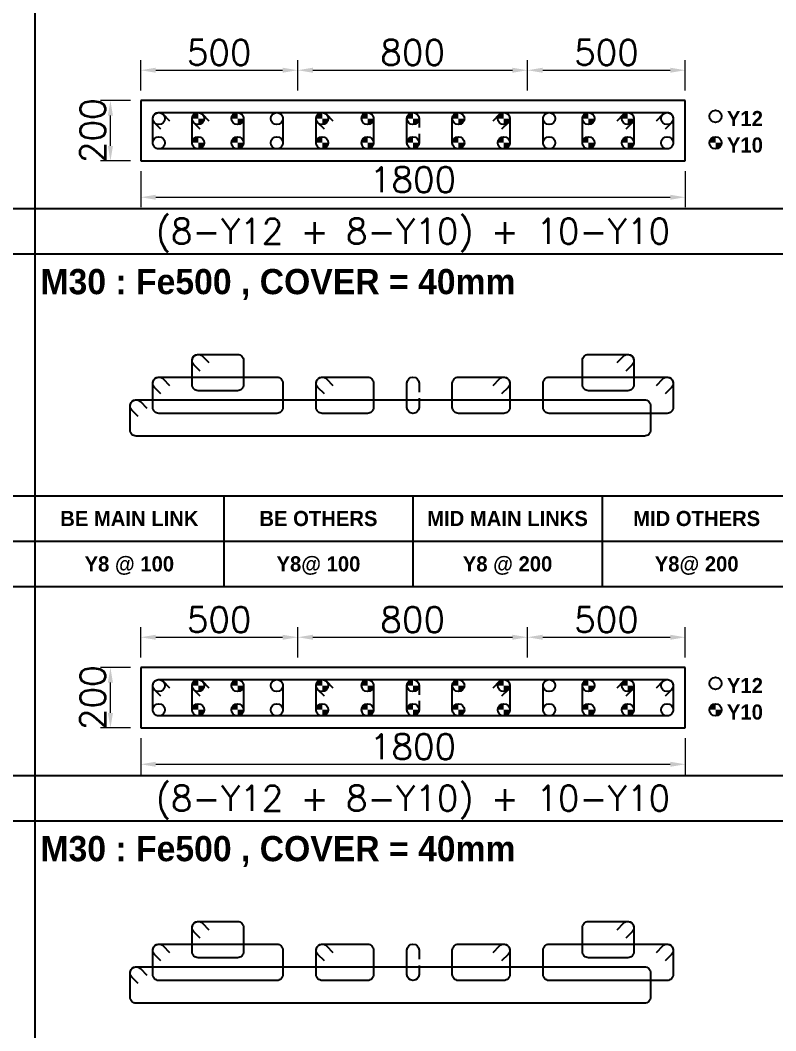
# Model space of a CAD drawing. Header units: millimetres. Extents: x -28707963 to -28231469, y 696001 to 896471.
# Drawn here: x -28290680 to -28283189, y 816339 to 826364 of the extents above; entities that cross this region are included whole.
import ezdxf
from ezdxf.enums import TextEntityAlignment as Align

# ---------------------------------------------------------------- set-up
doc = ezdxf.new("R2010")
doc.units = ezdxf.units.MM
doc.header["$MEASUREMENT"] = 0
doc.header["$PDMODE"] = 34
doc.header["$PDSIZE"] = -8
doc.layers.get('0').update_dxf_attribs({"lineweight": 5})
for name, color, linetype in [('09 COL TEXT-SCH', 2, 'Continuous'), ('14 REINF', 6, 'Continuous'), ('22 TABLE FRAME', 5, 'Continuous'), ('23 STIRRUPS', 5, 'Continuous'), ('TEXT', 4, 'Continuous')]:
    doc.layers.add(name, color=color, linetype=linetype)
doc.layers.add('19 COLUMN', color=1, linetype='Continuous', lineweight=25)
doc.styles.add('adani bold', font='')
doc.styles.add('ROMANS', font='simplex.shx')
doc.styles.get('adani bold').set_extended_font_data('Adani Bold', bold=True)
doc.dimstyles.new('D 50', dxfattribs={"dimscale": 100, "dimtxt": 3, "dimasz": 1.5, "dimexe": 1, "dimexo": 1, "dimgap": 0.5, "dimtad": 1, "dimdec": 0, "dimdsep": 46, "dimtxsty": 'ROMANS', "dimcen": 2.5, "dimclrd": 5, "dimclre": 5, "dimclrt": 4, "dimadec": 0, "dimazin": 0, "dimtfac": 1, "dimtdec": 0, "dimtmove": 0, "dimatfit": 3, "dimfxl": 1, "dimlwd": 0, "dimlwe": 0, "dimarcsym": 0})

# ---------------------------------------------------------------- blocks, each defined once
blk = doc.blocks.new('*D547')
at = {"color": 5, "lineweight": 0, "transparency": 16777216}
for p, q in [((-28289486, 819243), (-28289486, 818883)), ((-28284086, 819243), (-28284086, 818883)), ((-28289336, 818983), (-28284236, 818983))]:
    blk.add_line(p, q, dxfattribs=at)
at = {"color": 5, "transparency": 16777216}
for points in [[(-28289336, 819008), (-28289336, 818958), (-28289486, 818983)], [(-28284236, 818958), (-28284236, 819008), (-28284086, 818983)]]:
    blk.add_solid(points, dxfattribs=at)
at = {"layer": 'Defpoints', "color": 0, "transparency": 16777216}
for p in [(-28289486, 819343), (-28284086, 819343), (-28284086, 818983)]:
    blk.add_point(p, dxfattribs=at)
at = {"color": 4, "transparency": 16777216, "insert": (-28286786, 819158), "char_height": 250, "attachment_point": 5, "style": 'ROMANS'}
blk.add_mtext('1800', dxfattribs=at)
blk = doc.blocks.new('*D548')
at = {"color": 5, "lineweight": 0, "transparency": 16777216}
for p, q in [((-28289486, 824868), (-28289486, 824508)), ((-28284086, 824868), (-28284086, 824508)), ((-28289336, 824608), (-28284236, 824608))]:
    blk.add_line(p, q, dxfattribs=at)
at = {"color": 5, "transparency": 16777216}
for points in [[(-28289336, 824633), (-28289336, 824583), (-28289486, 824608)], [(-28284236, 824583), (-28284236, 824633), (-28284086, 824608)]]:
    blk.add_solid(points, dxfattribs=at)
at = {"layer": 'Defpoints', "color": 0, "transparency": 16777216}
for p in [(-28289486, 824968), (-28284086, 824968), (-28284086, 824608)]:
    blk.add_point(p, dxfattribs=at)
at = {"color": 4, "transparency": 16777216, "insert": (-28286786, 824783), "char_height": 250, "attachment_point": 5, "style": 'ROMANS'}
blk.add_mtext('1800', dxfattribs=at)
blk = doc.blocks.new('*D473')
at = {"color": 5, "lineweight": 0, "transparency": 16777216}
for p, q in [((-28289486, 820043), (-28289486, 820343)), ((-28287929, 820043), (-28287929, 820343)), ((-28289336, 820243), (-28288079, 820243))]:
    blk.add_line(p, q, dxfattribs=at)
at = {"color": 5, "transparency": 16777216}
for points in [[(-28289336, 820268), (-28289336, 820218), (-28289486, 820243)], [(-28288079, 820218), (-28288079, 820268), (-28287929, 820243)]]:
    blk.add_solid(points, dxfattribs=at)
at = {"layer": 'Defpoints', "color": 0, "transparency": 16777216}
for p in [(-28287929, 820243), (-28289486, 819943), (-28287929, 819943)]:
    blk.add_point(p, dxfattribs=at)
at = {"color": 4, "transparency": 16777216, "insert": (-28288708, 820418), "char_height": 250, "attachment_point": 5, "style": 'ROMANS'}
blk.add_mtext('500', dxfattribs=at)
blk = doc.blocks.new('*D474')
at = {"color": 5, "lineweight": 0, "transparency": 16777216}
for p, q in [((-28287929, 820043), (-28287929, 820343)), ((-28285650, 820043), (-28285650, 820343)), ((-28287779, 820243), (-28285800, 820243))]:
    blk.add_line(p, q, dxfattribs=at)
at = {"color": 5, "transparency": 16777216}
for points in [[(-28287779, 820268), (-28287779, 820218), (-28287929, 820243)], [(-28285800, 820218), (-28285800, 820268), (-28285650, 820243)]]:
    blk.add_solid(points, dxfattribs=at)
at = {"layer": 'Defpoints', "color": 0, "transparency": 16777216}
for p in [(-28285650, 820243), (-28287929, 819943), (-28285650, 819943)]:
    blk.add_point(p, dxfattribs=at)
at = {"color": 4, "transparency": 16777216, "insert": (-28286789, 820418), "char_height": 250, "attachment_point": 5, "style": 'ROMANS'}
blk.add_mtext('800', dxfattribs=at)
blk = doc.blocks.new('*D475')
at = {"color": 5, "lineweight": 0, "transparency": 16777216}
for p, q in [((-28285650, 820043), (-28285650, 820343)), ((-28284086, 820043), (-28284086, 820343)), ((-28285500, 820243), (-28284236, 820243))]:
    blk.add_line(p, q, dxfattribs=at)
at = {"color": 5, "transparency": 16777216}
for points in [[(-28285500, 820268), (-28285500, 820218), (-28285650, 820243)], [(-28284236, 820218), (-28284236, 820268), (-28284086, 820243)]]:
    blk.add_solid(points, dxfattribs=at)
at = {"layer": 'Defpoints', "color": 0, "transparency": 16777216}
for p in [(-28284086, 820243), (-28285650, 819943), (-28284086, 819943)]:
    blk.add_point(p, dxfattribs=at)
at = {"color": 4, "transparency": 16777216, "insert": (-28284868, 820418), "char_height": 250, "attachment_point": 5, "style": 'ROMANS'}
blk.add_mtext('500', dxfattribs=at)
blk = doc.blocks.new('*D476')
at = {"color": 5, "lineweight": 0, "transparency": 16777216}
for p, q in [((-28289586, 819943), (-28289886, 819943)), ((-28289786, 819493), (-28289786, 819793)), ((-28289586, 819343), (-28289886, 819343))]:
    blk.add_line(p, q, dxfattribs=at)
at = {"color": 5, "transparency": 16777216}
for points in [[(-28289761, 819793), (-28289811, 819793), (-28289786, 819943)], [(-28289811, 819493), (-28289761, 819493), (-28289786, 819343)]]:
    blk.add_solid(points, dxfattribs=at)
at = {"layer": 'Defpoints', "color": 0, "transparency": 16777216}
for p in [(-28289786, 819943), (-28289486, 819943), (-28289486, 819343)]:
    blk.add_point(p, dxfattribs=at)
at = {"color": 4, "transparency": 16777216, "insert": (-28289961, 819643), "char_height": 250, "attachment_point": 5, "rotation": 90, "style": 'ROMANS'}
blk.add_mtext('200', dxfattribs=at)
blk = doc.blocks.new('*D477')
at = {"color": 5, "lineweight": 0, "transparency": 16777216}
for p, q in [((-28289486, 825668), (-28289486, 825968)), ((-28287929, 825668), (-28287929, 825968)), ((-28289336, 825868), (-28288079, 825868))]:
    blk.add_line(p, q, dxfattribs=at)
at = {"color": 5, "transparency": 16777216}
for points in [[(-28289336, 825893), (-28289336, 825843), (-28289486, 825868)], [(-28288079, 825843), (-28288079, 825893), (-28287929, 825868)]]:
    blk.add_solid(points, dxfattribs=at)
at = {"layer": 'Defpoints', "color": 0, "transparency": 16777216}
for p in [(-28287929, 825868), (-28289486, 825568), (-28287929, 825568)]:
    blk.add_point(p, dxfattribs=at)
at = {"color": 4, "transparency": 16777216, "insert": (-28288708, 826043), "char_height": 250, "attachment_point": 5, "style": 'ROMANS'}
blk.add_mtext('500', dxfattribs=at)
blk = doc.blocks.new('*D478')
at = {"color": 5, "lineweight": 0, "transparency": 16777216}
for p, q in [((-28287929, 825668), (-28287929, 825968)), ((-28285650, 825668), (-28285650, 825968)), ((-28287779, 825868), (-28285800, 825868))]:
    blk.add_line(p, q, dxfattribs=at)
at = {"color": 5, "transparency": 16777216}
for points in [[(-28287779, 825893), (-28287779, 825843), (-28287929, 825868)], [(-28285800, 825843), (-28285800, 825893), (-28285650, 825868)]]:
    blk.add_solid(points, dxfattribs=at)
at = {"layer": 'Defpoints', "color": 0, "transparency": 16777216}
for p in [(-28285650, 825868), (-28287929, 825568), (-28285650, 825568)]:
    blk.add_point(p, dxfattribs=at)
at = {"color": 4, "transparency": 16777216, "insert": (-28286789, 826043), "char_height": 250, "attachment_point": 5, "style": 'ROMANS'}
blk.add_mtext('800', dxfattribs=at)
blk = doc.blocks.new('*D479')
at = {"color": 5, "lineweight": 0, "transparency": 16777216}
for p, q in [((-28285650, 825668), (-28285650, 825968)), ((-28284086, 825668), (-28284086, 825968)), ((-28285500, 825868), (-28284236, 825868))]:
    blk.add_line(p, q, dxfattribs=at)
at = {"color": 5, "transparency": 16777216}
for points in [[(-28285500, 825893), (-28285500, 825843), (-28285650, 825868)], [(-28284236, 825843), (-28284236, 825893), (-28284086, 825868)]]:
    blk.add_solid(points, dxfattribs=at)
at = {"layer": 'Defpoints', "color": 0, "transparency": 16777216}
for p in [(-28284086, 825868), (-28285650, 825568), (-28284086, 825568)]:
    blk.add_point(p, dxfattribs=at)
at = {"color": 4, "transparency": 16777216, "insert": (-28284868, 826043), "char_height": 250, "attachment_point": 5, "style": 'ROMANS'}
blk.add_mtext('500', dxfattribs=at)
blk = doc.blocks.new('*D480')
at = {"color": 5, "lineweight": 0, "transparency": 16777216}
for p, q in [((-28289586, 825568), (-28289886, 825568)), ((-28289786, 825118), (-28289786, 825418)), ((-28289586, 824968), (-28289886, 824968))]:
    blk.add_line(p, q, dxfattribs=at)
at = {"color": 5, "transparency": 16777216}
for points in [[(-28289761, 825418), (-28289811, 825418), (-28289786, 825568)], [(-28289811, 825118), (-28289761, 825118), (-28289786, 824968)]]:
    blk.add_solid(points, dxfattribs=at)
at = {"layer": 'Defpoints', "color": 0, "transparency": 16777216}
for p in [(-28289786, 825568), (-28289486, 825568), (-28289486, 824968)]:
    blk.add_point(p, dxfattribs=at)
at = {"color": 4, "transparency": 16777216, "insert": (-28289961, 825268), "char_height": 250, "attachment_point": 5, "rotation": 90, "style": 'ROMANS'}
blk.add_mtext('200', dxfattribs=at)

msp = doc.modelspace()

# ---------------------------------------------------------------- hatches: boundary and pattern name
at = {"layer": '14 REINF'}
h = msp.add_hatch(color=6, dxfattribs=at)
edge = h.paths.add_edge_path(flags=0)
edge.add_line((-28288976.1, 825388.4), (-28288916.1, 825388.4))
edge.add_line((-28288916.1, 825388.4), (-28288916.1, 825448.4))
edge.add_arc((-28288916.1, 825388.4), 60, 90, 180)
edge = h.paths.add_edge_path(flags=0)
edge.add_line((-28288856.1, 825388.4), (-28288916.1, 825388.4))
edge.add_line((-28288916.1, 825388.4), (-28288916.1, 825328.4))
edge.add_arc((-28288916.1, 825388.4), 60, 270, 360)
h = msp.add_hatch(color=6, dxfattribs=at)
edge = h.paths.add_edge_path(flags=0)
edge.add_line((-28288586.1, 825388.4), (-28288526.1, 825388.4))
edge.add_line((-28288526.1, 825388.4), (-28288526.1, 825448.4))
edge.add_arc((-28288526.1, 825388.4), 60, 90, 180)
edge = h.paths.add_edge_path(flags=0)
edge.add_line((-28288466.1, 825388.4), (-28288526.1, 825388.4))
edge.add_line((-28288526.1, 825388.4), (-28288526.1, 825328.4))
edge.add_arc((-28288526.1, 825388.4), 60, 270, 360)
h = msp.add_hatch(color=6, dxfattribs=at)
edge = h.paths.add_edge_path(flags=0)
edge.add_line((-28287746.1, 825388.4), (-28287686.1, 825388.4))
edge.add_line((-28287686.1, 825388.4), (-28287686.1, 825448.4))
edge.add_arc((-28287686.1, 825388.4), 60, 90, 180)
edge = h.paths.add_edge_path(flags=0)
edge.add_line((-28287626.1, 825388.4), (-28287686.1, 825388.4))
edge.add_line((-28287686.1, 825388.4), (-28287686.1, 825328.4))
edge.add_arc((-28287686.1, 825388.4), 60, 270, 360)
h = msp.add_hatch(color=6, dxfattribs=at)
edge = h.paths.add_edge_path(flags=0)
edge.add_line((-28287296.1, 825388.4), (-28287236.1, 825388.4))
edge.add_line((-28287236.1, 825388.4), (-28287236.1, 825448.4))
edge.add_arc((-28287236.1, 825388.4), 60, 90, 180)
edge = h.paths.add_edge_path(flags=0)
edge.add_line((-28287176.1, 825388.4), (-28287236.1, 825388.4))
edge.add_line((-28287236.1, 825388.4), (-28287236.1, 825328.4))
edge.add_arc((-28287236.1, 825388.4), 60, 270, 360)
h = msp.add_hatch(color=6, dxfattribs=at)
edge = h.paths.add_edge_path(flags=0)
edge.add_line((-28286846.1, 825388.4), (-28286786.1, 825388.4))
edge.add_line((-28286786.1, 825388.4), (-28286786.1, 825448.4))
edge.add_arc((-28286786.1, 825388.4), 60, 90, 180)
edge = h.paths.add_edge_path(flags=0)
edge.add_line((-28286726.1, 825388.4), (-28286786.1, 825388.4))
edge.add_line((-28286786.1, 825388.4), (-28286786.1, 825328.4))
edge.add_arc((-28286786.1, 825388.4), 60, 270, 360)
h = msp.add_hatch(color=6, dxfattribs=at)
edge = h.paths.add_edge_path(flags=0)
edge.add_line((-28286396.1, 825388.4), (-28286336.1, 825388.4))
edge.add_line((-28286336.1, 825388.4), (-28286336.1, 825448.4))
edge.add_arc((-28286336.1, 825388.4), 60, 90, 180)
edge = h.paths.add_edge_path(flags=0)
edge.add_line((-28286276.1, 825388.4), (-28286336.1, 825388.4))
edge.add_line((-28286336.1, 825388.4), (-28286336.1, 825328.4))
edge.add_arc((-28286336.1, 825388.4), 60, 270, 360)
h = msp.add_hatch(color=6, dxfattribs=at)
edge = h.paths.add_edge_path(flags=0)
edge.add_line((-28285946.1, 825388.4), (-28285886.1, 825388.4))
edge.add_line((-28285886.1, 825388.4), (-28285886.1, 825448.4))
edge.add_arc((-28285886.1, 825388.4), 60, 90, 180)
edge = h.paths.add_edge_path(flags=0)
edge.add_line((-28285826.1, 825388.4), (-28285886.1, 825388.4))
edge.add_line((-28285886.1, 825388.4), (-28285886.1, 825328.4))
edge.add_arc((-28285886.1, 825388.4), 60, 270, 360)
h = msp.add_hatch(color=6, dxfattribs=at)
edge = h.paths.add_edge_path(flags=0)
edge.add_line((-28285106.1, 825388.4), (-28285046.1, 825388.4))
edge.add_line((-28285046.1, 825388.4), (-28285046.1, 825448.4))
edge.add_arc((-28285046.1, 825388.4), 60, 90, 180)
edge = h.paths.add_edge_path(flags=0)
edge.add_line((-28284986.1, 825388.4), (-28285046.1, 825388.4))
edge.add_line((-28285046.1, 825388.4), (-28285046.1, 825328.4))
edge.add_arc((-28285046.1, 825388.4), 60, 270, 360)
h = msp.add_hatch(color=6, dxfattribs=at)
edge = h.paths.add_edge_path(flags=0)
edge.add_line((-28284716.1, 825388.4), (-28284656.1, 825388.4))
edge.add_line((-28284656.1, 825388.4), (-28284656.1, 825448.4))
edge.add_arc((-28284656.1, 825388.4), 60, 90, 180)
edge = h.paths.add_edge_path(flags=0)
edge.add_line((-28284596.1, 825388.4), (-28284656.1, 825388.4))
edge.add_line((-28284656.1, 825388.4), (-28284656.1, 825328.4))
edge.add_arc((-28284656.1, 825388.4), 60, 270, 360)
h = msp.add_hatch(color=6, dxfattribs=at)
edge = h.paths.add_edge_path(flags=0)
edge.add_line((-28288976.1, 825148.4), (-28288916.1, 825148.4))
edge.add_line((-28288916.1, 825148.4), (-28288916.1, 825208.4))
edge.add_arc((-28288916.1, 825148.4), 60, 90, 180)
edge = h.paths.add_edge_path(flags=0)
edge.add_line((-28288856.1, 825148.4), (-28288916.1, 825148.4))
edge.add_line((-28288916.1, 825148.4), (-28288916.1, 825088.4))
edge.add_arc((-28288916.1, 825148.4), 60, 270, 360)
h = msp.add_hatch(color=6, dxfattribs=at)
edge = h.paths.add_edge_path(flags=0)
edge.add_line((-28288586.1, 825148.4), (-28288526.1, 825148.4))
edge.add_line((-28288526.1, 825148.4), (-28288526.1, 825208.4))
edge.add_arc((-28288526.1, 825148.4), 60, 90, 180)
edge = h.paths.add_edge_path(flags=0)
edge.add_line((-28288466.1, 825148.4), (-28288526.1, 825148.4))
edge.add_line((-28288526.1, 825148.4), (-28288526.1, 825088.4))
edge.add_arc((-28288526.1, 825148.4), 60, 270, 360)
h = msp.add_hatch(color=6, dxfattribs=at)
edge = h.paths.add_edge_path(flags=0)
edge.add_line((-28287746.1, 825148.4), (-28287686.1, 825148.4))
edge.add_line((-28287686.1, 825148.4), (-28287686.1, 825208.4))
edge.add_arc((-28287686.1, 825148.4), 60, 90, 180)
edge = h.paths.add_edge_path(flags=0)
edge.add_line((-28287626.1, 825148.4), (-28287686.1, 825148.4))
edge.add_line((-28287686.1, 825148.4), (-28287686.1, 825088.4))
edge.add_arc((-28287686.1, 825148.4), 60, 270, 360)
h = msp.add_hatch(color=6, dxfattribs=at)
edge = h.paths.add_edge_path(flags=0)
edge.add_line((-28287296.1, 825148.4), (-28287236.1, 825148.4))
edge.add_line((-28287236.1, 825148.4), (-28287236.1, 825208.4))
edge.add_arc((-28287236.1, 825148.4), 60, 90, 180)
edge = h.paths.add_edge_path(flags=0)
edge.add_line((-28287176.1, 825148.4), (-28287236.1, 825148.4))
edge.add_line((-28287236.1, 825148.4), (-28287236.1, 825088.4))
edge.add_arc((-28287236.1, 825148.4), 60, 270, 360)
h = msp.add_hatch(color=6, dxfattribs=at)
edge = h.paths.add_edge_path(flags=0)
edge.add_line((-28286846.1, 825148.4), (-28286786.1, 825148.4))
edge.add_line((-28286786.1, 825148.4), (-28286786.1, 825208.4))
edge.add_arc((-28286786.1, 825148.4), 60, 90, 180)
edge = h.paths.add_edge_path(flags=0)
edge.add_line((-28286726.1, 825148.4), (-28286786.1, 825148.4))
edge.add_line((-28286786.1, 825148.4), (-28286786.1, 825088.4))
edge.add_arc((-28286786.1, 825148.4), 60, 270, 360)
h = msp.add_hatch(color=6, dxfattribs=at)
edge = h.paths.add_edge_path(flags=0)
edge.add_line((-28286396.1, 825148.4), (-28286336.1, 825148.4))
edge.add_line((-28286336.1, 825148.4), (-28286336.1, 825208.4))
edge.add_arc((-28286336.1, 825148.4), 60, 90, 180)
edge = h.paths.add_edge_path(flags=0)
edge.add_line((-28286276.1, 825148.4), (-28286336.1, 825148.4))
edge.add_line((-28286336.1, 825148.4), (-28286336.1, 825088.4))
edge.add_arc((-28286336.1, 825148.4), 60, 270, 360)
h = msp.add_hatch(color=6, dxfattribs=at)
edge = h.paths.add_edge_path(flags=0)
edge.add_line((-28285946.1, 825148.4), (-28285886.1, 825148.4))
edge.add_line((-28285886.1, 825148.4), (-28285886.1, 825208.4))
edge.add_arc((-28285886.1, 825148.4), 60, 90, 180)
edge = h.paths.add_edge_path(flags=0)
edge.add_line((-28285826.1, 825148.4), (-28285886.1, 825148.4))
edge.add_line((-28285886.1, 825148.4), (-28285886.1, 825088.4))
edge.add_arc((-28285886.1, 825148.4), 60, 270, 360)
h = msp.add_hatch(color=6, dxfattribs=at)
edge = h.paths.add_edge_path(flags=0)
edge.add_line((-28285106.1, 825148.4), (-28285046.1, 825148.4))
edge.add_line((-28285046.1, 825148.4), (-28285046.1, 825208.4))
edge.add_arc((-28285046.1, 825148.4), 60, 90, 180)
edge = h.paths.add_edge_path(flags=0)
edge.add_line((-28284986.1, 825148.4), (-28285046.1, 825148.4))
edge.add_line((-28285046.1, 825148.4), (-28285046.1, 825088.4))
edge.add_arc((-28285046.1, 825148.4), 60, 270, 360)
h = msp.add_hatch(color=6, dxfattribs=at)
edge = h.paths.add_edge_path(flags=0)
edge.add_line((-28284716.1, 825148.4), (-28284656.1, 825148.4))
edge.add_line((-28284656.1, 825148.4), (-28284656.1, 825208.4))
edge.add_arc((-28284656.1, 825148.4), 60, 90, 180)
edge = h.paths.add_edge_path(flags=0)
edge.add_line((-28284596.1, 825148.4), (-28284656.1, 825148.4))
edge.add_line((-28284656.1, 825148.4), (-28284656.1, 825088.4))
edge.add_arc((-28284656.1, 825148.4), 60, 270, 360)
h = msp.add_hatch(color=6, dxfattribs=at)
edge = h.paths.add_edge_path(flags=0)
edge.add_line((-28283846.1, 825148.4), (-28283786.1, 825148.4))
edge.add_line((-28283786.1, 825148.4), (-28283786.1, 825208.4))
edge.add_arc((-28283786.1, 825148.4), 60, 90, 180)
edge = h.paths.add_edge_path(flags=0)
edge.add_line((-28283726.1, 825148.4), (-28283786.1, 825148.4))
edge.add_line((-28283786.1, 825148.4), (-28283786.1, 825088.4))
edge.add_arc((-28283786.1, 825148.4), 60, 270, 360)
h = msp.add_hatch(color=6, dxfattribs=at)
edge = h.paths.add_edge_path(flags=0)
edge.add_line((-28288976.1, 819763.4), (-28288916.1, 819763.4))
edge.add_line((-28288916.1, 819763.4), (-28288916.1, 819823.4))
edge.add_arc((-28288916.1, 819763.4), 60, 90, 180)
edge = h.paths.add_edge_path(flags=0)
edge.add_line((-28288856.1, 819763.4), (-28288916.1, 819763.4))
edge.add_line((-28288916.1, 819763.4), (-28288916.1, 819703.4))
edge.add_arc((-28288916.1, 819763.4), 60, 270, 360)
h = msp.add_hatch(color=6, dxfattribs=at)
edge = h.paths.add_edge_path(flags=0)
edge.add_line((-28288586.1, 819763.4), (-28288526.1, 819763.4))
edge.add_line((-28288526.1, 819763.4), (-28288526.1, 819823.4))
edge.add_arc((-28288526.1, 819763.4), 60, 90, 180)
edge = h.paths.add_edge_path(flags=0)
edge.add_line((-28288466.1, 819763.4), (-28288526.1, 819763.4))
edge.add_line((-28288526.1, 819763.4), (-28288526.1, 819703.4))
edge.add_arc((-28288526.1, 819763.4), 60, 270, 360)
h = msp.add_hatch(color=6, dxfattribs=at)
edge = h.paths.add_edge_path(flags=0)
edge.add_line((-28287746.1, 819763.4), (-28287686.1, 819763.4))
edge.add_line((-28287686.1, 819763.4), (-28287686.1, 819823.4))
edge.add_arc((-28287686.1, 819763.4), 60, 90, 180)
edge = h.paths.add_edge_path(flags=0)
edge.add_line((-28287626.1, 819763.4), (-28287686.1, 819763.4))
edge.add_line((-28287686.1, 819763.4), (-28287686.1, 819703.4))
edge.add_arc((-28287686.1, 819763.4), 60, 270, 360)
h = msp.add_hatch(color=6, dxfattribs=at)
edge = h.paths.add_edge_path(flags=0)
edge.add_line((-28287296.1, 819763.4), (-28287236.1, 819763.4))
edge.add_line((-28287236.1, 819763.4), (-28287236.1, 819823.4))
edge.add_arc((-28287236.1, 819763.4), 60, 90, 180)
edge = h.paths.add_edge_path(flags=0)
edge.add_line((-28287176.1, 819763.4), (-28287236.1, 819763.4))
edge.add_line((-28287236.1, 819763.4), (-28287236.1, 819703.4))
edge.add_arc((-28287236.1, 819763.4), 60, 270, 360)
h = msp.add_hatch(color=6, dxfattribs=at)
edge = h.paths.add_edge_path(flags=0)
edge.add_line((-28286846.1, 819763.4), (-28286786.1, 819763.4))
edge.add_line((-28286786.1, 819763.4), (-28286786.1, 819823.4))
edge.add_arc((-28286786.1, 819763.4), 60, 90, 180)
edge = h.paths.add_edge_path(flags=0)
edge.add_line((-28286726.1, 819763.4), (-28286786.1, 819763.4))
edge.add_line((-28286786.1, 819763.4), (-28286786.1, 819703.4))
edge.add_arc((-28286786.1, 819763.4), 60, 270, 360)
h = msp.add_hatch(color=6, dxfattribs=at)
edge = h.paths.add_edge_path(flags=0)
edge.add_line((-28286396.1, 819763.4), (-28286336.1, 819763.4))
edge.add_line((-28286336.1, 819763.4), (-28286336.1, 819823.4))
edge.add_arc((-28286336.1, 819763.4), 60, 90, 180)
edge = h.paths.add_edge_path(flags=0)
edge.add_line((-28286276.1, 819763.4), (-28286336.1, 819763.4))
edge.add_line((-28286336.1, 819763.4), (-28286336.1, 819703.4))
edge.add_arc((-28286336.1, 819763.4), 60, 270, 360)
h = msp.add_hatch(color=6, dxfattribs=at)
edge = h.paths.add_edge_path(flags=0)
edge.add_line((-28285946.1, 819763.4), (-28285886.1, 819763.4))
edge.add_line((-28285886.1, 819763.4), (-28285886.1, 819823.4))
edge.add_arc((-28285886.1, 819763.4), 60, 90, 180)
edge = h.paths.add_edge_path(flags=0)
edge.add_line((-28285826.1, 819763.4), (-28285886.1, 819763.4))
edge.add_line((-28285886.1, 819763.4), (-28285886.1, 819703.4))
edge.add_arc((-28285886.1, 819763.4), 60, 270, 360)
h = msp.add_hatch(color=6, dxfattribs=at)
edge = h.paths.add_edge_path(flags=0)
edge.add_line((-28285106.1, 819763.4), (-28285046.1, 819763.4))
edge.add_line((-28285046.1, 819763.4), (-28285046.1, 819823.4))
edge.add_arc((-28285046.1, 819763.4), 60, 90, 180)
edge = h.paths.add_edge_path(flags=0)
edge.add_line((-28284986.1, 819763.4), (-28285046.1, 819763.4))
edge.add_line((-28285046.1, 819763.4), (-28285046.1, 819703.4))
edge.add_arc((-28285046.1, 819763.4), 60, 270, 360)
h = msp.add_hatch(color=6, dxfattribs=at)
edge = h.paths.add_edge_path(flags=0)
edge.add_line((-28284716.1, 819763.4), (-28284656.1, 819763.4))
edge.add_line((-28284656.1, 819763.4), (-28284656.1, 819823.4))
edge.add_arc((-28284656.1, 819763.4), 60, 90, 180)
edge = h.paths.add_edge_path(flags=0)
edge.add_line((-28284596.1, 819763.4), (-28284656.1, 819763.4))
edge.add_line((-28284656.1, 819763.4), (-28284656.1, 819703.4))
edge.add_arc((-28284656.1, 819763.4), 60, 270, 360)
h = msp.add_hatch(color=6, dxfattribs=at)
edge = h.paths.add_edge_path(flags=0)
edge.add_line((-28288976.1, 819523.4), (-28288916.1, 819523.4))
edge.add_line((-28288916.1, 819523.4), (-28288916.1, 819583.4))
edge.add_arc((-28288916.1, 819523.4), 60, 90, 180)
edge = h.paths.add_edge_path(flags=0)
edge.add_line((-28288856.1, 819523.4), (-28288916.1, 819523.4))
edge.add_line((-28288916.1, 819523.4), (-28288916.1, 819463.4))
edge.add_arc((-28288916.1, 819523.4), 60, 270, 360)
h = msp.add_hatch(color=6, dxfattribs=at)
edge = h.paths.add_edge_path(flags=0)
edge.add_line((-28288586.1, 819523.4), (-28288526.1, 819523.4))
edge.add_line((-28288526.1, 819523.4), (-28288526.1, 819583.4))
edge.add_arc((-28288526.1, 819523.4), 60, 90, 180)
edge = h.paths.add_edge_path(flags=0)
edge.add_line((-28288466.1, 819523.4), (-28288526.1, 819523.4))
edge.add_line((-28288526.1, 819523.4), (-28288526.1, 819463.4))
edge.add_arc((-28288526.1, 819523.4), 60, 270, 360)
h = msp.add_hatch(color=6, dxfattribs=at)
edge = h.paths.add_edge_path(flags=0)
edge.add_line((-28287746.1, 819523.4), (-28287686.1, 819523.4))
edge.add_line((-28287686.1, 819523.4), (-28287686.1, 819583.4))
edge.add_arc((-28287686.1, 819523.4), 60, 90, 180)
edge = h.paths.add_edge_path(flags=0)
edge.add_line((-28287626.1, 819523.4), (-28287686.1, 819523.4))
edge.add_line((-28287686.1, 819523.4), (-28287686.1, 819463.4))
edge.add_arc((-28287686.1, 819523.4), 60, 270, 360)
h = msp.add_hatch(color=6, dxfattribs=at)
edge = h.paths.add_edge_path(flags=0)
edge.add_line((-28287296.1, 819523.4), (-28287236.1, 819523.4))
edge.add_line((-28287236.1, 819523.4), (-28287236.1, 819583.4))
edge.add_arc((-28287236.1, 819523.4), 60, 90, 180)
edge = h.paths.add_edge_path(flags=0)
edge.add_line((-28287176.1, 819523.4), (-28287236.1, 819523.4))
edge.add_line((-28287236.1, 819523.4), (-28287236.1, 819463.4))
edge.add_arc((-28287236.1, 819523.4), 60, 270, 360)
h = msp.add_hatch(color=6, dxfattribs=at)
edge = h.paths.add_edge_path(flags=0)
edge.add_line((-28286846.1, 819523.4), (-28286786.1, 819523.4))
edge.add_line((-28286786.1, 819523.4), (-28286786.1, 819583.4))
edge.add_arc((-28286786.1, 819523.4), 60, 90, 180)
edge = h.paths.add_edge_path(flags=0)
edge.add_line((-28286726.1, 819523.4), (-28286786.1, 819523.4))
edge.add_line((-28286786.1, 819523.4), (-28286786.1, 819463.4))
edge.add_arc((-28286786.1, 819523.4), 60, 270, 360)
h = msp.add_hatch(color=6, dxfattribs=at)
edge = h.paths.add_edge_path(flags=0)
edge.add_line((-28286396.1, 819523.4), (-28286336.1, 819523.4))
edge.add_line((-28286336.1, 819523.4), (-28286336.1, 819583.4))
edge.add_arc((-28286336.1, 819523.4), 60, 90, 180)
edge = h.paths.add_edge_path(flags=0)
edge.add_line((-28286276.1, 819523.4), (-28286336.1, 819523.4))
edge.add_line((-28286336.1, 819523.4), (-28286336.1, 819463.4))
edge.add_arc((-28286336.1, 819523.4), 60, 270, 360)
h = msp.add_hatch(color=6, dxfattribs=at)
edge = h.paths.add_edge_path(flags=0)
edge.add_line((-28285946.1, 819523.4), (-28285886.1, 819523.4))
edge.add_line((-28285886.1, 819523.4), (-28285886.1, 819583.4))
edge.add_arc((-28285886.1, 819523.4), 60, 90, 180)
edge = h.paths.add_edge_path(flags=0)
edge.add_line((-28285826.1, 819523.4), (-28285886.1, 819523.4))
edge.add_line((-28285886.1, 819523.4), (-28285886.1, 819463.4))
edge.add_arc((-28285886.1, 819523.4), 60, 270, 360)
h = msp.add_hatch(color=6, dxfattribs=at)
edge = h.paths.add_edge_path(flags=0)
edge.add_line((-28285106.1, 819523.4), (-28285046.1, 819523.4))
edge.add_line((-28285046.1, 819523.4), (-28285046.1, 819583.4))
edge.add_arc((-28285046.1, 819523.4), 60, 90, 180)
edge = h.paths.add_edge_path(flags=0)
edge.add_line((-28284986.1, 819523.4), (-28285046.1, 819523.4))
edge.add_line((-28285046.1, 819523.4), (-28285046.1, 819463.4))
edge.add_arc((-28285046.1, 819523.4), 60, 270, 360)
h = msp.add_hatch(color=6, dxfattribs=at)
edge = h.paths.add_edge_path(flags=0)
edge.add_line((-28284716.1, 819523.4), (-28284656.1, 819523.4))
edge.add_line((-28284656.1, 819523.4), (-28284656.1, 819583.4))
edge.add_arc((-28284656.1, 819523.4), 60, 90, 180)
edge = h.paths.add_edge_path(flags=0)
edge.add_line((-28284596.1, 819523.4), (-28284656.1, 819523.4))
edge.add_line((-28284656.1, 819523.4), (-28284656.1, 819463.4))
edge.add_arc((-28284656.1, 819523.4), 60, 270, 360)
h = msp.add_hatch(color=6, dxfattribs=at)
edge = h.paths.add_edge_path(flags=0)
edge.add_line((-28283846.1, 819523.4), (-28283786.1, 819523.4))
edge.add_line((-28283786.1, 819523.4), (-28283786.1, 819583.4))
edge.add_arc((-28283786.1, 819523.4), 60, 90, 180)
edge = h.paths.add_edge_path(flags=0)
edge.add_line((-28283726.1, 819523.4), (-28283786.1, 819523.4))
edge.add_line((-28283786.1, 819523.4), (-28283786.1, 819463.4))
edge.add_arc((-28283786.1, 819523.4), 60, 270, 360)

# ---------------------------------------------------------------- linework, layer by layer
at = {"layer": '14 REINF', "color": 6}
for centre in [(-28289306.1, 825388.4), (-28288916.1, 825388.4), (-28288526.1, 825388.4), (-28288136.1, 825388.4), (-28287686.1, 825388.4), (-28287236.1, 825388.4), (-28286786.1, 825388.4), (-28286336.1, 825388.4), (-28285886.1, 825388.4), (-28285436.1, 825388.4), (-28285046.1, 825388.4), (-28284656.1, 825388.4), (-28284266.1, 825388.4), (-28283786.1, 825410.9), (-28289306.1, 825148.4), (-28288916.1, 825148.4), (-28288526.1, 825148.4), (-28288136.1, 825148.4), (-28287686.1, 825148.4), (-28287236.1, 825148.4), (-28286786.1, 825148.4), (-28286336.1, 825148.4), (-28285886.1, 825148.4), (-28285436.1, 825148.4), (-28285046.1, 825148.4), (-28284656.1, 825148.4), (-28284266.1, 825148.4), (-28283786.1, 825148.4), (-28289306.1, 819763.4), (-28288916.1, 819763.4), (-28288526.1, 819763.4), (-28288136.1, 819763.4), (-28287686.1, 819763.4), (-28287236.1, 819763.4), (-28286786.1, 819763.4), (-28286336.1, 819763.4), (-28285886.1, 819763.4), (-28285436.1, 819763.4), (-28285046.1, 819763.4), (-28284656.1, 819763.4), (-28284266.1, 819763.4), (-28283786.1, 819785.9), (-28289306.1, 819523.4), (-28288916.1, 819523.4), (-28288526.1, 819523.4), (-28288136.1, 819523.4), (-28287686.1, 819523.4), (-28287236.1, 819523.4), (-28286786.1, 819523.4), (-28286336.1, 819523.4), (-28285886.1, 819523.4), (-28285436.1, 819523.4), (-28285046.1, 819523.4), (-28284656.1, 819523.4), (-28284266.1, 819523.4), (-28283786.1, 819523.4)]:
    msp.add_circle(centre, 60, dxfattribs=at)
at = {"layer": '19 COLUMN', "color": 4}
for points in [[(-28284086.1, 825568.4), (-28289486.1, 825568.4)], [(-28289486.1, 825568.4), (-28289486.1, 824968.4)], [(-28284086.1, 824968.4), (-28284086.1, 825568.4)], [(-28289486.1, 824968.4), (-28284086.1, 824968.4)], [(-28284086.1, 819943.4), (-28289486.1, 819943.4)], [(-28289486.1, 819943.4), (-28289486.1, 819343.4)], [(-28284086.1, 819343.4), (-28284086.1, 819943.4)], [(-28289486.1, 819343.4), (-28284086.1, 819343.4)]]:
    msp.add_lwpolyline(points, dxfattribs=at)
at = {"layer": '22 TABLE FRAME', "color": 5, "linetype": 'Continuous'}
for p, q in [((-28290536.1, 863421.2), (-28290536.1, 788796.2)), ((-28330286.1, 824496.2), (-28245536.1, 824496.2)), ((-28334786.1, 824046.2), (-28245536.1, 824046.2)), ((-28330286.1, 821646.2), (-28245536.1, 821646.2)), ((-28288661.1, 821646.2), (-28288661.1, 820746.2)), ((-28286786.1, 821646.2), (-28286786.1, 820746.2)), ((-28284911.1, 821646.2), (-28284911.1, 820746.2)), ((-28330286.1, 821196.2), (-28245536.1, 821196.2)), ((-28330286.1, 820746.2), (-28245536.1, 820746.2)), ((-28330286.1, 818871.2), (-28245536.1, 818871.2)), ((-28334786.1, 818421.2), (-28245536.1, 818421.2))]:
    msp.add_line(p, q, dxfattribs=at)
at = {"layer": '23 STIRRUPS', "color": 5}
for points in [[(-28289284.9, 825282.3), (-28289348.5, 825345.9, -0.668178), (-28289306.1, 825448.4), (-28284266.1, 825448.4, -0.4142136), (-28284206.1, 825388.4), (-28284206.1, 825148.4, -0.4142136), (-28284266.1, 825088.4), (-28289306.1, 825088.4, -0.4142136), (-28289366.1, 825148.4), (-28289366.1, 825388.4, -0.6681793), (-28289263.7, 825430.8), (-28289200, 825367.1)], [(-28289284.9, 825282.3), (-28289348.5, 825345.9, -0.668178), (-28289306.1, 825448.4), (-28288136.1, 825448.4, -0.4142136), (-28288076.1, 825388.4), (-28288076.1, 825148.4, -0.4142136), (-28288136.1, 825088.4), (-28289306.1, 825088.4, -0.4142136), (-28289366.1, 825148.4), (-28289366.1, 825388.4, -0.6681793), (-28289263.7, 825430.8), (-28289200, 825367.1)], [(-28288894.9, 825282.3), (-28288958.5, 825345.9, -0.668178), (-28288916.1, 825448.4), (-28288526.1, 825448.4, -0.4142136), (-28288466.1, 825388.4), (-28288466.1, 825148.4, -0.4142136), (-28288526.1, 825088.4), (-28288916.1, 825088.4, -0.4142136), (-28288976.1, 825148.4), (-28288976.1, 825388.4, -0.6681793), (-28288873.7, 825430.8), (-28288810, 825367.1)], [(-28287664.9, 825282.3), (-28287728.5, 825345.9, -0.668178), (-28287686.1, 825448.4), (-28287236.1, 825448.4, -0.4142136), (-28287176.1, 825388.4), (-28287176.1, 825148.4, -0.4142136), (-28287236.1, 825088.4), (-28287686.1, 825088.4, -0.4142136), (-28287746.1, 825148.4), (-28287746.1, 825388.4, -0.6681793), (-28287643.7, 825430.8), (-28287580, 825367.1)], [(-28286726.1, 825238.4), (-28286726.1, 825148.4, -1), (-28286846.1, 825148.4), (-28286846.1, 825388.4, -1), (-28286726.1, 825388.4), (-28286726.1, 825298.4)], [(-28285992.2, 825367.1), (-28285928.5, 825430.8, -0.6681793), (-28285826.1, 825388.4), (-28285826.1, 825148.4, -0.4142136), (-28285886.1, 825088.4), (-28286336.1, 825088.4, -0.4142136), (-28286396.1, 825148.4), (-28286396.1, 825388.4, -0.4142136), (-28286336.1, 825448.4), (-28285886.1, 825448.4, -0.668178), (-28285843.7, 825345.9), (-28285907.3, 825282.3)], [(-28284372.2, 825367.1), (-28284308.5, 825430.8, -0.6681793), (-28284206.1, 825388.4), (-28284206.1, 825148.4, -0.4142136), (-28284266.1, 825088.4), (-28285436.1, 825088.4, -0.4142136), (-28285496.1, 825148.4), (-28285496.1, 825388.4, -0.4142136), (-28285436.1, 825448.4), (-28284266.1, 825448.4, -0.668178), (-28284223.7, 825345.9), (-28284287.3, 825282.3)], [(-28284762.2, 825367.1), (-28284698.5, 825430.8, -0.6681793), (-28284596.1, 825388.4), (-28284596.1, 825148.4, -0.4142136), (-28284656.1, 825088.4), (-28285046.1, 825088.4, -0.4142136), (-28285106.1, 825148.4), (-28285106.1, 825388.4, -0.4142136), (-28285046.1, 825448.4), (-28284656.1, 825448.4, -0.668178), (-28284613.7, 825345.9), (-28284677.3, 825282.3)], [(-28288894.9, 822882.3), (-28288958.5, 822945.9, -0.668178), (-28288916.1, 823048.4), (-28288526.1, 823048.4, -0.4142136), (-28288466.1, 822988.4), (-28288466.1, 822748.4, -0.4142136), (-28288526.1, 822688.4), (-28288916.1, 822688.4, -0.4142136), (-28288976.1, 822748.4), (-28288976.1, 822988.4, -0.6681793), (-28288873.7, 823030.8), (-28288810, 822967.1)], [(-28284762.2, 822967.1), (-28284698.5, 823030.8, -0.6681793), (-28284596.1, 822988.4), (-28284596.1, 822748.4, -0.4142136), (-28284656.1, 822688.4), (-28285046.1, 822688.4, -0.4142136), (-28285106.1, 822748.4), (-28285106.1, 822988.4, -0.4142136), (-28285046.1, 823048.4), (-28284656.1, 823048.4, -0.668178), (-28284613.7, 822945.9), (-28284677.3, 822882.3)], [(-28289284.9, 822657.3), (-28289348.5, 822720.9, -0.668178), (-28289306.1, 822823.4), (-28288136.1, 822823.4, -0.4142136), (-28288076.1, 822763.4), (-28288076.1, 822523.4, -0.4142136), (-28288136.1, 822463.4), (-28289306.1, 822463.4, -0.4142136), (-28289366.1, 822523.4), (-28289366.1, 822763.4, -0.6681793), (-28289263.7, 822805.8), (-28289200, 822742.1)], [(-28287664.9, 822657.3), (-28287728.5, 822720.9, -0.668178), (-28287686.1, 822823.4), (-28287236.1, 822823.4, -0.4142136), (-28287176.1, 822763.4), (-28287176.1, 822523.4, -0.4142136), (-28287236.1, 822463.4), (-28287686.1, 822463.4, -0.4142136), (-28287746.1, 822523.4), (-28287746.1, 822763.4, -0.6681793), (-28287643.7, 822805.8), (-28287580, 822742.1)], [(-28286726.1, 822613.4), (-28286726.1, 822523.4, -1), (-28286846.1, 822523.4), (-28286846.1, 822763.4, -1), (-28286726.1, 822763.4), (-28286726.1, 822673.4)], [(-28285992.2, 822742.1), (-28285928.5, 822805.8, -0.6681793), (-28285826.1, 822763.4), (-28285826.1, 822523.4, -0.4142136), (-28285886.1, 822463.4), (-28286336.1, 822463.4, -0.4142136), (-28286396.1, 822523.4), (-28286396.1, 822763.4, -0.4142136), (-28286336.1, 822823.4), (-28285886.1, 822823.4, -0.668178), (-28285843.7, 822720.9), (-28285907.3, 822657.3)], [(-28284372.2, 822742.1), (-28284308.5, 822805.8, -0.6681793), (-28284206.1, 822763.4), (-28284206.1, 822523.4, -0.4142136), (-28284266.1, 822463.4), (-28285436.1, 822463.4, -0.4142136), (-28285496.1, 822523.4), (-28285496.1, 822763.4, -0.4142136), (-28285436.1, 822823.4), (-28284266.1, 822823.4, -0.668178), (-28284223.7, 822720.9), (-28284287.3, 822657.3)], [(-28289509.9, 822432.3), (-28289573.5, 822495.9, -0.668178), (-28289531.1, 822598.4), (-28284491.1, 822598.4, -0.4142136), (-28284431.1, 822538.4), (-28284431.1, 822298.4, -0.4142136), (-28284491.1, 822238.4), (-28289531.1, 822238.4, -0.4142136), (-28289591.1, 822298.4), (-28289591.1, 822538.4, -0.6681793), (-28289488.7, 822580.8), (-28289425, 822517.1)], [(-28289284.9, 819657.3), (-28289348.5, 819720.9, -0.668178), (-28289306.1, 819823.4), (-28284266.1, 819823.4, -0.4142136), (-28284206.1, 819763.4), (-28284206.1, 819523.4, -0.4142136), (-28284266.1, 819463.4), (-28289306.1, 819463.4, -0.4142136), (-28289366.1, 819523.4), (-28289366.1, 819763.4, -0.6681793), (-28289263.7, 819805.8), (-28289200, 819742.1)], [(-28289284.9, 819657.3), (-28289348.5, 819720.9, -0.668178), (-28289306.1, 819823.4), (-28288136.1, 819823.4, -0.4142136), (-28288076.1, 819763.4), (-28288076.1, 819523.4, -0.4142136), (-28288136.1, 819463.4), (-28289306.1, 819463.4, -0.4142136), (-28289366.1, 819523.4), (-28289366.1, 819763.4, -0.6681793), (-28289263.7, 819805.8), (-28289200, 819742.1)], [(-28288894.9, 819657.3), (-28288958.5, 819720.9, -0.668178), (-28288916.1, 819823.4), (-28288526.1, 819823.4, -0.4142136), (-28288466.1, 819763.4), (-28288466.1, 819523.4, -0.4142136), (-28288526.1, 819463.4), (-28288916.1, 819463.4, -0.4142136), (-28288976.1, 819523.4), (-28288976.1, 819763.4, -0.6681793), (-28288873.7, 819805.8), (-28288810, 819742.1)], [(-28287664.9, 819657.3), (-28287728.5, 819720.9, -0.668178), (-28287686.1, 819823.4), (-28287236.1, 819823.4, -0.4142136), (-28287176.1, 819763.4), (-28287176.1, 819523.4, -0.4142136), (-28287236.1, 819463.4), (-28287686.1, 819463.4, -0.4142136), (-28287746.1, 819523.4), (-28287746.1, 819763.4, -0.6681793), (-28287643.7, 819805.8), (-28287580, 819742.1)], [(-28286726.1, 819613.4), (-28286726.1, 819523.4, -1), (-28286846.1, 819523.4), (-28286846.1, 819763.4, -1), (-28286726.1, 819763.4), (-28286726.1, 819673.4)], [(-28285992.2, 819742.1), (-28285928.5, 819805.8, -0.6681793), (-28285826.1, 819763.4), (-28285826.1, 819523.4, -0.4142136), (-28285886.1, 819463.4), (-28286336.1, 819463.4, -0.4142136), (-28286396.1, 819523.4), (-28286396.1, 819763.4, -0.4142136), (-28286336.1, 819823.4), (-28285886.1, 819823.4, -0.668178), (-28285843.7, 819720.9), (-28285907.3, 819657.3)], [(-28284372.2, 819742.1), (-28284308.5, 819805.8, -0.6681793), (-28284206.1, 819763.4), (-28284206.1, 819523.4, -0.4142136), (-28284266.1, 819463.4), (-28285436.1, 819463.4, -0.4142136), (-28285496.1, 819523.4), (-28285496.1, 819763.4, -0.4142136), (-28285436.1, 819823.4), (-28284266.1, 819823.4, -0.668178), (-28284223.7, 819720.9), (-28284287.3, 819657.3)], [(-28284762.2, 819742.1), (-28284698.5, 819805.8, -0.6681793), (-28284596.1, 819763.4), (-28284596.1, 819523.4, -0.4142136), (-28284656.1, 819463.4), (-28285046.1, 819463.4, -0.4142136), (-28285106.1, 819523.4), (-28285106.1, 819763.4, -0.4142136), (-28285046.1, 819823.4), (-28284656.1, 819823.4, -0.668178), (-28284613.7, 819720.9), (-28284677.3, 819657.3)], [(-28288894.9, 817257.3), (-28288958.5, 817320.9, -0.668178), (-28288916.1, 817423.4), (-28288526.1, 817423.4, -0.4142136), (-28288466.1, 817363.4), (-28288466.1, 817123.4, -0.4142136), (-28288526.1, 817063.4), (-28288916.1, 817063.4, -0.4142136), (-28288976.1, 817123.4), (-28288976.1, 817363.4, -0.6681793), (-28288873.7, 817405.8), (-28288810, 817342.1)], [(-28284762.2, 817342.1), (-28284698.5, 817405.8, -0.6681793), (-28284596.1, 817363.4), (-28284596.1, 817123.4, -0.4142136), (-28284656.1, 817063.4), (-28285046.1, 817063.4, -0.4142136), (-28285106.1, 817123.4), (-28285106.1, 817363.4, -0.4142136), (-28285046.1, 817423.4), (-28284656.1, 817423.4, -0.668178), (-28284613.7, 817320.9), (-28284677.3, 817257.3)], [(-28289284.9, 817032.3), (-28289348.5, 817095.9, -0.668178), (-28289306.1, 817198.4), (-28288136.1, 817198.4, -0.4142136), (-28288076.1, 817138.4), (-28288076.1, 816898.4, -0.4142136), (-28288136.1, 816838.4), (-28289306.1, 816838.4, -0.4142136), (-28289366.1, 816898.4), (-28289366.1, 817138.4, -0.6681793), (-28289263.7, 817180.8), (-28289200, 817117.1)], [(-28287664.9, 817032.3), (-28287728.5, 817095.9, -0.668178), (-28287686.1, 817198.4), (-28287236.1, 817198.4, -0.4142136), (-28287176.1, 817138.4), (-28287176.1, 816898.4, -0.4142136), (-28287236.1, 816838.4), (-28287686.1, 816838.4, -0.4142136), (-28287746.1, 816898.4), (-28287746.1, 817138.4, -0.6681793), (-28287643.7, 817180.8), (-28287580, 817117.1)], [(-28286726.1, 816988.4), (-28286726.1, 816898.4, -1), (-28286846.1, 816898.4), (-28286846.1, 817138.4, -1), (-28286726.1, 817138.4), (-28286726.1, 817048.4)], [(-28285992.2, 817117.1), (-28285928.5, 817180.8, -0.6681793), (-28285826.1, 817138.4), (-28285826.1, 816898.4, -0.4142136), (-28285886.1, 816838.4), (-28286336.1, 816838.4, -0.4142136), (-28286396.1, 816898.4), (-28286396.1, 817138.4, -0.4142136), (-28286336.1, 817198.4), (-28285886.1, 817198.4, -0.668178), (-28285843.7, 817095.9), (-28285907.3, 817032.3)], [(-28284372.2, 817117.1), (-28284308.5, 817180.8, -0.6681793), (-28284206.1, 817138.4), (-28284206.1, 816898.4, -0.4142136), (-28284266.1, 816838.4), (-28285436.1, 816838.4, -0.4142136), (-28285496.1, 816898.4), (-28285496.1, 817138.4, -0.4142136), (-28285436.1, 817198.4), (-28284266.1, 817198.4, -0.668178), (-28284223.7, 817095.9), (-28284287.3, 817032.3)], [(-28289509.9, 816807.3), (-28289573.5, 816870.9, -0.668178), (-28289531.1, 816973.4), (-28284491.1, 816973.4, -0.4142136), (-28284431.1, 816913.4), (-28284431.1, 816673.4, -0.4142136), (-28284491.1, 816613.4), (-28289531.1, 816613.4, -0.4142136), (-28289591.1, 816673.4), (-28289591.1, 816913.4, -0.6681793), (-28289488.7, 816955.8), (-28289425, 816892.1)]]:
    msp.add_lwpolyline(points, format="xyb", dxfattribs=at)

# ---------------------------------------------------------------- texts
at = {"layer": '09 COL TEXT-SCH', "color": 3, "linetype": 'Continuous', "style": 'ROMANS'}
for p in [(-28286786.1, 824271.2), (-28286786.1, 818646.2)]:
    msp.add_text('(8-Y12 + 8-Y10) + 10-Y10', height=250, dxfattribs=at).set_placement(p, align=Align.MIDDLE_CENTER)
at = {"layer": 'TEXT', "style": 'adani bold'}
for s, p in [('Y12', (-28283673.6, 825388.7)), ('Y10', (-28283673.6, 825126.2)), ('Y12', (-28283673.6, 819763.7)), ('Y10', (-28283673.6, 819501.2))]:
    msp.add_text(s, height=150, dxfattribs=at).set_placement(p, align=Align.MIDDLE_LEFT)
at = {"layer": 'TEXT', "lineweight": 40, "style": 'adani bold'}
for p in [(-28290479.8, 823646.2), (-28290479.8, 818021.2)]:
    msp.add_text('M30 : Fe500 , COVER = 40mm', height=250, dxfattribs=at).set_placement(p)
at = {"layer": 'TEXT', "style": 'adani bold'}
for s, p in [('BE MAIN LINK', (-28289598.6, 821421.2)), ('BE OTHERS', (-28287723.6, 821421.2)), ('MID MAIN LINKS', (-28285848.6, 821421.2)), ('MID OTHERS', (-28283973.6, 821421.2)), ('Y8 @ 100', (-28289598.6, 820971.2)), ('Y8@ 100', (-28287723.6, 820971.2)), ('Y8 @ 200', (-28285848.6, 820971.2)), ('Y8@ 200', (-28283973.6, 820971.2))]:
    msp.add_text(s, height=150, dxfattribs=at).set_placement(p, align=Align.MIDDLE_CENTER)

# ---------------------------------------------------------------- dimensions: what is measured, and where the dimension line sits
for p1, p2, distance, text, override, picture, middle in [((-28289486.1, 825568.4), (-28287928.9, 825568.4), 300, '500', {"dimtxt": 2.5, "dimtxsty": 'ROMANS'}, '*D477', (-28288707.5, 826043.4)), ((-28287928.9, 825568.4), (-28285649.7, 825568.4), 300, '800', {"dimtxt": 2.5, "dimtxsty": 'ROMANS'}, '*D478', (-28286789.3, 826043.4)), ((-28285649.7, 825568.4), (-28284086.1, 825568.4), 300, '500', {"dimtxt": 2.5, "dimtxsty": 'ROMANS'}, '*D479', (-28284867.9, 826043.4)), ((-28289486.1, 824968.4), (-28284086.1, 824968.4), -360, '1800', {"dimtxt": 2.5}, '*D548', (-28286786.1, 824783.4)), ((-28289486.1, 819943.4), (-28287928.9, 819943.4), 300, '500', {"dimtxt": 2.5, "dimtxsty": 'ROMANS'}, '*D473', (-28288707.5, 820418.4)), ((-28287928.9, 819943.4), (-28285649.7, 819943.4), 300, '800', {"dimtxt": 2.5, "dimtxsty": 'ROMANS'}, '*D474', (-28286789.3, 820418.4)), ((-28285649.7, 819943.4), (-28284086.1, 819943.4), 300, '500', {"dimtxt": 2.5, "dimtxsty": 'ROMANS'}, '*D475', (-28284867.9, 820418.4)), ((-28289486.1, 819343.4), (-28284086.1, 819343.4), -360, '1800', {"dimtxt": 2.5}, '*D547', (-28286786.1, 819158.4))]:
    dim = msp.add_aligned_dim(p1=p1, p2=p2, distance=distance, text=text, dimstyle='D 50', override=override)
    dim.commit()
    dim.dimension.update_dxf_attribs({"geometry": picture, "text_midpoint": middle})
for base, p1, p2, picture, middle in [((-28289786.1, 825568.4), (-28289486.1, 824968.4), (-28289486.1, 825568.4), '*D480', (-28289786.1, 825268.4)), ((-28289786.1, 819943.4), (-28289486.1, 819343.4), (-28289486.1, 819943.4), '*D476', (-28289786.1, 819643.4))]:
    dim = msp.add_linear_dim(base=base, p1=p1, p2=p2, angle=90, text='200', dimstyle='D 50', override={"dimtxt": 2.5})
    dim.commit()
    dim.dimension.update_dxf_attribs({"geometry": picture, "text_midpoint": middle, "dimtype": 161})

doc.saveas('drawing.dxf')
